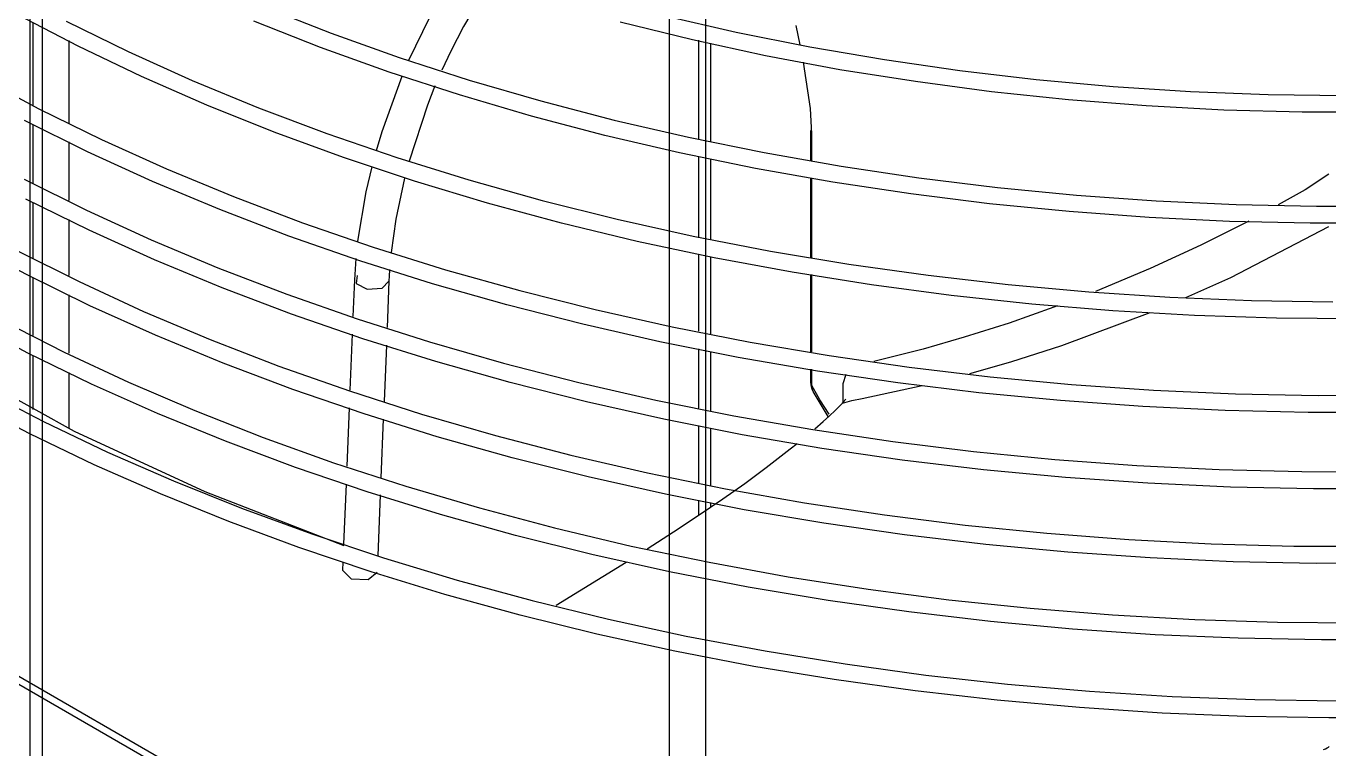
# Model space of a CAD drawing. Extents: x 594 to 813, y 174 to 240.
# Drawn here: x 761.111 to 762.066, y 203.181 to 203.711 of the extents above; entities that cross this region are included whole.
import ezdxf

# ---------------------------------------------------------------- set-up
doc = ezdxf.new("R2010")
doc.units = 0
doc.header["$MEASUREMENT"] = 0
doc.layers.add('AC.REF(S). PIPING', color=3, linetype='CONTINUOUS', lineweight=30)
doc.layers.add('LG-Product', color=3, linetype='CONTINUOUS')

# ---------------------------------------------------------------- blocks, each defined once
blk = doc.blocks.new('UW1-4')
at = {"layer": 'LG-Product', "color": 3, "linetype": 'Continuous'}
for p, q in [((3806.713, 4597.95), (3593.208, 4474.683)), ((3382.523, 4352.43), (3801.73, 4594.459)), ((3646.877, 4574.349), (3647.877, 4572.669)), ((3633.198, 4573.463), (3627.899, 4572.25)), ((3651.894, 4570.211), (3650.363, 4573.349)), ((3662.454, 4574.091), (3657.591, 4572.185)), ((3676.127, 4571.215), (3680.596, 4573.541)), ((3623.228, 4571.328), (3623.519, 4572.734)), ((3631.116, 4571.69), (3636.4, 4572.977)), ((3647.877, 4572.669), (3648.826, 4570.858)), ((3658.365, 4571.136), (3663.251, 4573.063)), ((3677.017, 4573.07), (3672.47, 4570.836)), ((3679.444, 4572.962), (3679.444, 4566.877)), ((3627.899, 4572.25), (3622.511, 4571.175)), ((3625.753, 4570.524), (3631.116, 4571.69)), ((3629.792, 4571.452), (3629.792, 4564.247)), ((3630.678, 4571.657), (3630.678, 4564.413)), ((3657.591, 4572.185), (3652.591, 4570.401)), ((3676.784, 4565.584), (3676.784, 4571.637)), ((3622.511, 4571.175), (3617.045, 4570.238)), ((3620.302, 4569.503), (3625.753, 4570.524)), ((3648.826, 4570.858), (3649.477, 4569.473)), ((3653.341, 4569.332), (3658.365, 4571.136)), ((3672.47, 4570.836), (3667.762, 4568.714)), ((3671.492, 4569), (3676.127, 4571.215)), ((3617.045, 4570.238), (3611.512, 4569.442)), ((3622.468, 4566.66), (3622.981, 4570.045)), ((3652.591, 4570.401), (3647.461, 4568.743)), ((3605.923, 4568.789), (3600.289, 4568.279)), ((3611.512, 4569.442), (3605.923, 4568.789)), ((3609.186, 4567.89), (3614.774, 4568.626)), ((3614.774, 4568.626), (3620.302, 4569.503)), ((3647.461, 4568.743), (3642.212, 4567.213)), ((3648.188, 4567.655), (3653.341, 4569.332)), ((3653.852, 4564.982), (3652.391, 4569.041)), ((3667.762, 4568.714), (3662.902, 4566.71)), ((3666.701, 4566.901), (3671.492, 4569)), ((3683.433, 4569.004), (3679.006, 4566.637)), ((3588.93, 4567.695), (3583.228, 4567.621)), ((3594.621, 4567.914), (3588.93, 4567.695)), ((3600.289, 4568.279), (3594.621, 4567.914)), ((3603.549, 4567.297), (3609.186, 4567.89)), ((3642.916, 4566.107), (3648.188, 4567.655)), ((3649.977, 4568.316), (3650.534, 4566.913)), ((3592.165, 4566.547), (3597.871, 4566.849)), ((3597.871, 4566.849), (3603.549, 4567.297)), ((3622.368, 4564.794), (3622.468, 4566.66)), ((3642.212, 4567.213), (3636.853, 4565.815)), ((3650.534, 4566.913), (3651.88, 4562.803)), ((3662.902, 4566.71), (3657.899, 4564.825)), ((3661.761, 4564.921), (3666.701, 4566.901)), ((3580.711, 4566.382), (3586.441, 4566.391)), ((3586.441, 4566.391), (3592.165, 4566.547)), ((3636.853, 4565.815), (3631.394, 4564.551)), ((3637.534, 4564.692), (3642.916, 4566.107)), ((3679.006, 4566.637), (3674.411, 4564.379)), ((3675.447, 4563.482), (3680.059, 4565.769)), ((3622.368, 4564.794), (3622.415, 4564.917)), ((3622.368, 4562.842), (3622.368, 4564.794)), ((3622.415, 4564.917), (3622.431, 4565.043)), ((3622.431, 4562.854), (3622.431, 4565.043)), ((3657.899, 4564.825), (3652.762, 4563.063)), ((3654.265, 4563.587), (3653.852, 4564.982)), ((3656.682, 4563.063), (3661.761, 4564.921)), ((3679.444, 4565.475), (3679.444, 4561.182)), ((3631.394, 4564.551), (3625.846, 4563.424)), ((3632.053, 4563.411), (3637.534, 4564.692)), ((3674.411, 4564.379), (3669.655, 4562.233)), ((3676.784, 4559.915), (3676.784, 4564.208)), ((3625.846, 4563.424), (3620.218, 4562.435)), ((3626.482, 4562.268), (3632.053, 4563.411)), ((3629.792, 4562.973), (3629.792, 4557.086)), ((3630.678, 4563.146), (3630.678, 4557.247)), ((3652.762, 4563.063), (3647.498, 4561.429)), ((3651.471, 4561.332), (3656.682, 4563.063)), ((3670.674, 4561.308), (3675.447, 4563.482)), ((3620.218, 4562.435), (3614.521, 4561.587)), ((3620.831, 4561.264), (3626.482, 4562.268)), ((3655.011, 4560.556), (3654.583, 4562.396)), ((3669.655, 4562.233), (3664.747, 4560.204)), ((3584.469, 4561.846), (3586.214, 4560.692)), ((3614.521, 4561.587), (3608.767, 4560.881)), ((3615.112, 4560.402), (3620.831, 4561.264)), ((3622.368, 4555.748), (3622.368, 4561.558)), ((3622.431, 4555.759), (3622.431, 4561.57)), ((3647.498, 4561.429), (3642.12, 4559.925)), ((3646.14, 4559.73), (3651.471, 4561.332)), ((3652.206, 4561.564), (3652.845, 4558.548)), ((3665.75, 4559.253), (3670.674, 4561.308)), ((3680.084, 4561.494), (3675.508, 4559.214)), ((3586.214, 4560.692), (3588.181, 4559.596)), ((3602.964, 4560.318), (3597.125, 4559.9)), ((3608.767, 4560.881), (3602.964, 4560.318)), ((3609.334, 4559.682), (3615.112, 4560.402)), ((3655.62, 4556.928), (3655.011, 4560.556)), ((3664.747, 4560.204), (3659.696, 4558.295)), ((3675.326, 4557.739), (3679.962, 4560.02)), ((3585.379, 4559.501), (3579.495, 4559.52)), ((3591.259, 4559.627), (3585.379, 4559.501)), ((3597.125, 4559.9), (3591.259, 4559.627)), ((3597.644, 4558.675), (3603.508, 4559.106)), ((3603.508, 4559.106), (3609.334, 4559.682)), ((3642.12, 4559.925), (3636.635, 4558.553)), ((3640.697, 4558.259), (3646.14, 4559.73)), ((3660.681, 4557.318), (3665.75, 4559.253)), ((3675.508, 4559.214), (3670.771, 4557.045)), ((3679.444, 4559.774), (3679.444, 4555.698)), ((3579.939, 4558.259), (3585.849, 4558.252)), ((3585.849, 4558.252), (3591.755, 4558.39)), ((3590.332, 4558.412), (3593.864, 4556.641)), ((3591.755, 4558.39), (3597.644, 4558.675)), ((3636.635, 4558.553), (3631.054, 4557.316)), ((3635.151, 4556.923), (3640.697, 4558.259)), ((3652.845, 4558.548), (3653.19, 4556.108)), ((3659.696, 4558.295), (3654.509, 4556.509)), ((3676.784, 4554.418), (3676.784, 4558.52)), ((3591.659, 4554.275), (3584.469, 4558.018)), ((3631.054, 4557.316), (3625.387, 4556.216)), ((3655.477, 4555.508), (3660.681, 4557.318)), ((3670.531, 4555.573), (3675.326, 4557.739)), ((3593.864, 4556.641), (3597.557, 4554.943)), ((3625.387, 4556.216), (3619.644, 4555.256)), ((3629.514, 4555.723), (3635.151, 4556.923)), ((3654.509, 4556.509), (3649.197, 4554.851)), ((3670.771, 4557.045), (3665.879, 4554.992)), ((3680.621, 4556.268), (3676.056, 4553.977)), ((3679.912, 4554.49), (3684.392, 4556.877)), ((3619.644, 4555.256), (3613.835, 4554.437)), ((3623.794, 4554.662), (3629.514, 4555.723)), ((3629.792, 4555.781), (3629.792, 4550.144)), ((3630.678, 4555.986), (3630.678, 4550.336)), ((3650.148, 4553.826), (3655.477, 4555.508)), ((3655.855, 4554.104), (3655.753, 4555.671)), ((3665.584, 4553.525), (3670.531, 4555.573)), ((3594.96, 4552.807), (3591.659, 4554.275)), ((3597.557, 4554.943), (3601.581, 4553.264)), ((3613.835, 4554.437), (3607.971, 4553.76)), ((3618.001, 4553.742), (3623.794, 4554.662)), ((3622.368, 4548.829), (3622.368, 4554.493)), ((3622.431, 4548.839), (3622.431, 4554.504)), ((3649.197, 4554.851), (3643.769, 4553.321)), ((3653.301, 4554.867), (3653.305, 4554.809)), ((3653.305, 4554.809), (3653.33, 4554.402)), ((3653.33, 4554.402), (3653.349, 4554.001)), ((3655.688, 4554.414), (3655.762, 4553.837)), ((3665.879, 4554.992), (3660.843, 4553.059)), ((3675.265, 4552.213), (3679.912, 4554.49)), ((3679.444, 4554.265), (3679.444, 4550.028)), ((3607.971, 4553.76), (3602.062, 4553.227)), ((3612.147, 4552.964), (3618.001, 4553.742)), ((3643.769, 4553.321), (3638.234, 4551.925)), ((3644.702, 4552.274), (3650.148, 4553.826)), ((3653.349, 4554.001), (3653.488, 4550.605)), ((3653.855, 4553.5), (3653.349, 4554.001)), ((3654.938, 4553.426), (3653.855, 4553.5)), ((3655.762, 4553.837), (3654.938, 4553.426)), ((3655.964, 4551.431), (3655.855, 4554.104)), ((3660.494, 4551.598), (3665.584, 4553.525)), ((3676.056, 4553.977), (3671.327, 4551.797)), ((3590.154, 4552.597), (3584.175, 4552.5)), ((3596.119, 4552.84), (3590.154, 4552.597)), ((3602.062, 4553.227), (3596.119, 4552.84)), ((3606.242, 4552.33), (3612.147, 4552.964)), ((3660.843, 4553.059), (3655.67, 4551.249)), ((3676.784, 4548.73), (3676.784, 4553.017)), ((3588.322, 4551.298), (3594.318, 4551.496)), ((3594.318, 4551.496), (3600.295, 4551.84)), ((3604.038, 4549.289), (3597.559, 4551.723)), ((3600.295, 4551.84), (3606.242, 4552.33)), ((3604.354, 4552.197), (3604.616, 4552.097)), ((3604.616, 4552.097), (3607.909, 4550.942)), ((3638.234, 4551.925), (3632.601, 4550.662)), ((3639.149, 4550.854), (3644.702, 4552.274)), ((3655.27, 4549.796), (3660.494, 4551.598)), ((3671.327, 4551.797), (3666.444, 4549.733)), ((3670.458, 4550.05), (3675.265, 4552.213)), ((3582.316, 4551.246), (3588.322, 4551.298)), ((3607.909, 4550.942), (3611.199, 4549.895)), ((3632.601, 4550.662), (3626.882, 4549.538)), ((3633.499, 4549.571), (3639.149, 4550.854)), ((3655.67, 4551.249), (3650.37, 4549.565)), ((3681.694, 4551.131), (3677.148, 4548.817)), ((3679.811, 4548.741), (3684.315, 4551.123)), ((3611.199, 4549.895), (3614.2, 4549.035)), ((3626.882, 4549.538), (3621.085, 4548.552)), ((3627.761, 4548.425), (3633.499, 4549.571)), ((3650.37, 4549.565), (3644.952, 4548.01)), ((3649.921, 4548.121), (3655.27, 4549.796)), ((3656.186, 4546.028), (3656.018, 4550.126)), ((3666.444, 4549.733), (3661.416, 4547.787)), ((3665.501, 4548.005), (3670.458, 4550.05)), ((3607.772, 4548.09), (3604.038, 4549.289)), ((3614.2, 4549.035), (3617.824, 4548.116)), ((3621.085, 4548.552), (3615.222, 4547.707)), ((3629.792, 4548.858), (3629.792, 4544.513)), ((3630.678, 4549.043), (3630.678, 4544.698)), ((3653.542, 4549.311), (3653.71, 4545.195)), ((3677.148, 4548.817), (3672.438, 4546.615)), ((3675.141, 4546.471), (3679.811, 4548.741)), ((3679.444, 4548.57), (3679.444, 4544.609)), ((3610.773, 4547.236), (3607.772, 4548.09)), ((3615.222, 4547.707), (3609.303, 4547.005)), ((3621.946, 4547.419), (3627.761, 4548.425)), ((3622.368, 4546.365), (3622.368, 4547.563)), ((3622.431, 4546.615), (3622.431, 4547.573)), ((3644.952, 4548.01), (3639.425, 4546.587)), ((3644.457, 4546.578), (3649.921, 4548.121)), ((3661.416, 4547.787), (3656.25, 4545.965)), ((3660.4, 4546.082), (3665.501, 4548.005)), ((3685.266, 4547.926), (3676.408, 4543.029)), ((3609.303, 4547.005), (3603.337, 4546.446)), ((3616.063, 4546.554), (3621.946, 4547.419)), ((3619.876, 4547.164), (3620.081, 4546.485)), ((3622.415, 4546.489), (3622.431, 4546.615)), ((3672.438, 4546.615), (3667.572, 4544.527)), ((3676.784, 4543.214), (3676.784, 4547.328)), ((3585.269, 4545.641), (3579.225, 4545.664)), ((3591.31, 4545.764), (3585.269, 4545.641)), ((3597.336, 4546.032), (3591.31, 4545.764)), ((3603.337, 4546.446), (3597.336, 4546.032)), ((3604.136, 4545.254), (3610.123, 4545.832)), ((3610.123, 4545.832), (3616.063, 4546.554)), ((3618.674, 4545.419), (3614.272, 4546.359)), ((3620.081, 4546.485), (3620.089, 4545.139)), ((3621.172, 4544.086), (3622.261, 4545.921)), ((3621.769, 4545.304), (3622.368, 4546.365)), ((3622.261, 4545.921), (3622.341, 4546.134)), ((3622.341, 4546.134), (3622.368, 4546.365)), ((3622.368, 4546.365), (3622.415, 4546.489)), ((3639.425, 4546.587), (3633.8, 4545.298)), ((3638.886, 4545.167), (3644.457, 4546.578)), ((3656.25, 4545.965), (3650.956, 4544.268)), ((3655.166, 4544.284), (3660.4, 4546.082)), ((3670.312, 4544.315), (3675.141, 4546.471)), ((3683.18, 4546.067), (3678.662, 4543.723)), ((3592.064, 4544.534), (3598.113, 4544.821)), ((3598.113, 4544.821), (3604.136, 4545.254)), ((3619.423, 4545.276), (3618.674, 4545.419)), ((3619.781, 4545.174), (3619.423, 4545.276)), ((3620.114, 4545.059), (3619.781, 4545.174)), ((3620.247, 4544.959), (3619.88, 4545.357)), ((3620.173, 4545.012), (3620.114, 4545.059)), ((3620.659, 4544.542), (3620.247, 4544.959)), ((3621.086, 4544.26), (3621.769, 4545.304)), ((3633.8, 4545.298), (3628.086, 4544.146)), ((3633.219, 4543.892), (3638.886, 4545.167)), ((3656.415, 4540.456), (3656.24, 4544.72)), ((3679.667, 4542.824), (3684.204, 4545.196)), ((3579.93, 4544.4), (3585.999, 4544.394)), ((3585.999, 4544.394), (3592.064, 4544.534)), ((3621.079, 4544.14), (3620.659, 4544.542)), ((3621.533, 4543.725), (3621.079, 4544.14)), ((3628.086, 4544.146), (3622.293, 4543.133)), ((3627.465, 4542.755), (3633.219, 4543.892)), ((3650.956, 4544.268), (3645.543, 4542.7)), ((3649.808, 4542.614), (3655.166, 4544.284)), ((3653.763, 4543.909), (3653.94, 4539.61)), ((3667.572, 4544.527), (3662.559, 4542.558)), ((3665.332, 4542.278), (3670.312, 4544.315)), ((3622.293, 4543.133), (3616.431, 4542.261)), ((3622.149, 4543.188), (3621.533, 4543.725)), ((3629.792, 4543.246), (3629.792, 4539.035)), ((3630.678, 4543.432), (3630.678, 4539.227)), ((3676.408, 4543.029), (3666.849, 4538.593)), ((3678.662, 4543.723), (3673.978, 4541.489)), ((3674.965, 4540.563), (3679.667, 4542.824)), ((3616.431, 4542.261), (3610.511, 4541.53)), ((3621.634, 4541.758), (3627.465, 4542.755)), ((3623.946, 4541.721), (3623.448, 4542.118)), ((3645.543, 4542.7), (3640.021, 4541.264)), ((3644.334, 4541.074), (3649.808, 4542.614)), ((3662.559, 4542.558), (3657.407, 4540.711)), ((3660.211, 4540.363), (3665.332, 4542.278)), ((3604.543, 4540.944), (3598.537, 4540.501)), ((3610.511, 4541.53), (3604.543, 4540.944)), ((3609.782, 4540.19), (3615.736, 4540.902)), ((3615.736, 4540.902), (3621.634, 4541.758)), ((3624.817, 4541.035), (3623.946, 4541.721)), ((3625.697, 4540.357), (3624.817, 4541.035)), ((3640.021, 4541.264), (3634.399, 4539.962)), ((3638.754, 4539.668), (3644.334, 4541.074)), ((3673.978, 4541.489), (3669.136, 4539.369)), ((3586.456, 4540.053), (3580.401, 4540.048)), ((3592.505, 4540.204), (3586.456, 4540.053)), ((3598.537, 4540.501), (3592.505, 4540.204)), ((3603.782, 4539.621), (3609.782, 4540.19)), ((3627.276, 4539.192), (3625.697, 4540.357)), ((3634.399, 4539.962), (3628.688, 4538.797)), ((3657.407, 4540.711), (3652.126, 4538.989)), ((3654.957, 4538.572), (3660.211, 4540.363)), ((3670.104, 4538.416), (3674.965, 4540.563)), ((3591.685, 4538.92), (3597.746, 4539.198)), ((3597.746, 4539.198), (3603.782, 4539.621)), ((3628.888, 4538.056), (3627.276, 4539.192)), ((3633.078, 4538.397), (3638.754, 4539.668)), ((3652.126, 4538.989), (3646.724, 4537.396)), ((3656.65, 4534.745), (3656.469, 4539.148)), ((3669.136, 4539.369), (3664.145, 4537.367)), ((3579.529, 4538.805), (3585.61, 4538.789)), ((3585.61, 4538.789), (3591.685, 4538.92)), ((3628.688, 4538.797), (3622.896, 4537.77)), ((3627.316, 4537.265), (3633.078, 4538.397)), ((3630.684, 4536.833), (3628.888, 4538.056)), ((3649.579, 4536.91), (3654.957, 4538.572)), ((3653.992, 4538.343), (3654.175, 4533.879)), ((3666.849, 4538.593), (3656.66, 4534.652)), ((3665.095, 4536.389), (3670.104, 4538.416)), ((3622.896, 4537.77), (3617.036, 4536.884)), ((3621.477, 4536.272), (3627.316, 4537.265)), ((3629.792, 4537.781), (3629.792, 4537.449)), ((3630.678, 4537.967), (3630.678, 4536.854)), ((3646.724, 4537.396), (3641.211, 4535.934)), ((3664.145, 4537.367), (3659.013, 4535.486)), ((3611.115, 4536.14), (3605.146, 4535.539)), ((3617.036, 4536.884), (3611.115, 4536.14)), ((3615.572, 4535.421), (3621.477, 4536.272)), ((3632.491, 4535.638), (3630.684, 4536.833)), ((3644.086, 4535.379), (3649.579, 4536.91)), ((3659.945, 4534.485), (3665.095, 4536.389)), ((3605.146, 4535.539), (3599.138, 4535.082)), ((3609.611, 4534.713), (3615.572, 4535.421)), ((3634.423, 4534.39), (3632.491, 4535.638)), ((3641.211, 4535.934), (3635.596, 4534.605)), ((3638.489, 4533.981), (3644.086, 4535.379)), ((3659.013, 4535.486), (3653.749, 4533.73)), ((3587.049, 4534.605), (3580.99, 4534.586)), ((3593.102, 4534.771), (3587.049, 4534.605)), ((3599.138, 4535.082), (3593.102, 4534.771)), ((3603.605, 4534.15), (3609.611, 4534.713)), ((3635.596, 4534.605), (3629.891, 4533.413)), ((3654.663, 4532.705), (3659.945, 4534.485)), ((3579.329, 4533.352), (3585.414, 4533.332)), ((3585.414, 4533.332), (3591.496, 4533.458)), ((3591.496, 4533.458), (3597.563, 4533.731)), ((3597.563, 4533.731), (3603.605, 4534.15)), ((3629.891, 4533.413), (3624.103, 4532.359)), ((3632.796, 4532.72), (3638.489, 4533.981)), ((3641.109, 4530.26), (3635.967, 4533.412)), ((3653.749, 4533.73), (3648.363, 4532.101)), ((3656.729, 4532.803), (3656.703, 4533.444)), ((3624.103, 4532.359), (3618.244, 4531.445)), ((3627.018, 4531.596), (3632.796, 4532.72)), ((3649.258, 4531.055), (3654.663, 4532.705)), ((3654.874, 4532.154), (3654.224, 4532.7)), ((3656.729, 4532.803), (3656.126, 4532.206)), ((3618.244, 4531.445), (3612.324, 4530.673)), ((3621.163, 4530.613), (3627.018, 4531.596)), ((3648.363, 4532.101), (3642.863, 4530.603)), ((3656.126, 4532.206), (3654.874, 4532.154)), ((3612.324, 4530.673), (3606.353, 4530.044)), ((3615.244, 4529.771), (3621.163, 4530.613)), ((3642.863, 4530.603), (3637.259, 4529.238)), ((3643.74, 4529.535), (3649.258, 4531.055)), ((3600.341, 4529.559), (3594.299, 4529.22)), ((3606.353, 4530.044), (3600.341, 4529.559)), ((3609.269, 4529.072), (3615.244, 4529.771)), ((3638.118, 4528.149), (3643.74, 4529.535)), ((3588.238, 4529.026), (3582.169, 4528.978)), ((3594.299, 4529.22), (3588.238, 4529.026)), ((3597.195, 4528.108), (3603.249, 4528.517)), ((3603.249, 4528.517), (3609.269, 4529.072)), ((3637.259, 4529.238), (3631.562, 4528.009)), ((3578.928, 4527.758), (3585.024, 4527.728)), ((3585.024, 4527.728), (3591.116, 4527.845)), ((3591.116, 4527.845), (3597.195, 4528.108)), ((3631.562, 4528.009), (3625.78, 4526.917)), ((3632.402, 4526.9), (3638.118, 4528.149)), ((3625.78, 4526.917), (3619.924, 4525.965)), ((3626.601, 4525.789), (3632.402, 4526.9)), ((3619.924, 4525.965), (3614.005, 4525.154)), ((3620.725, 4524.818), (3626.601, 4525.789)), ((3614.005, 4525.154), (3608.032, 4524.487)), ((3614.785, 4523.989), (3620.725, 4524.818)), ((3602.015, 4523.963), (3595.966, 4523.584)), ((3608.032, 4524.487), (3602.015, 4523.963)), ((3608.791, 4523.303), (3614.785, 4523.989)), ((3589.894, 4523.351), (3583.811, 4523.263)), ((3595.966, 4523.584), (3589.894, 4523.351)), ((3596.682, 4522.365), (3602.753, 4522.762)), ((3602.753, 4522.762), (3608.791, 4523.303)), ((3578.37, 4522.055), (3584.479, 4522.012)), ((3584.479, 4522.012), (3590.587, 4522.115)), ((3590.587, 4522.115), (3596.682, 4522.365)), ((3584.512, 4519.862), (3584.453, 4519.904)), ((3584.599, 4519.811), (3584.512, 4519.862)), ((3584.722, 4519.756), (3584.599, 4519.811)), ((3584.876, 4519.701), (3584.722, 4519.756)), ((3176.179, 3955.894), (3176.179, 4365.419)), ((3178.839, 3955.383), (3178.839, 4364.907)), ((3224.811, 4338.365), (3224.811, 3928.841)), ((3225.697, 4336.83), (3225.697, 3927.305))]:
    blk.add_line(p, q, dxfattribs=at)
blk.add_arc((3620.926, 4546.615), 1.505, 332.5294, 0, dxfattribs=at)
blk = doc.blocks.new('A$C5B2C3915')
at = {"layer": 'LG-Product', "xscale": -1}
for p in [(3895.38, -4026.948), (4349.343, -4289.044)]:
    blk.add_blockref('UW1-4', p, dxfattribs=at)

msp = doc.modelspace()

# ---------------------------------------------------------------- block references
at = {"layer": 'AC.REF(S). PIPING', "linetype": 'Continuous', "xscale": 0.0099999999999909, "yscale": 0.0099999999999909, "zscale": 0.0099999999999909}
msp.add_blockref('A$C5B2C3915', (754.41716, 200.87435), dxfattribs=at)

doc.saveas('drawing.dxf')
